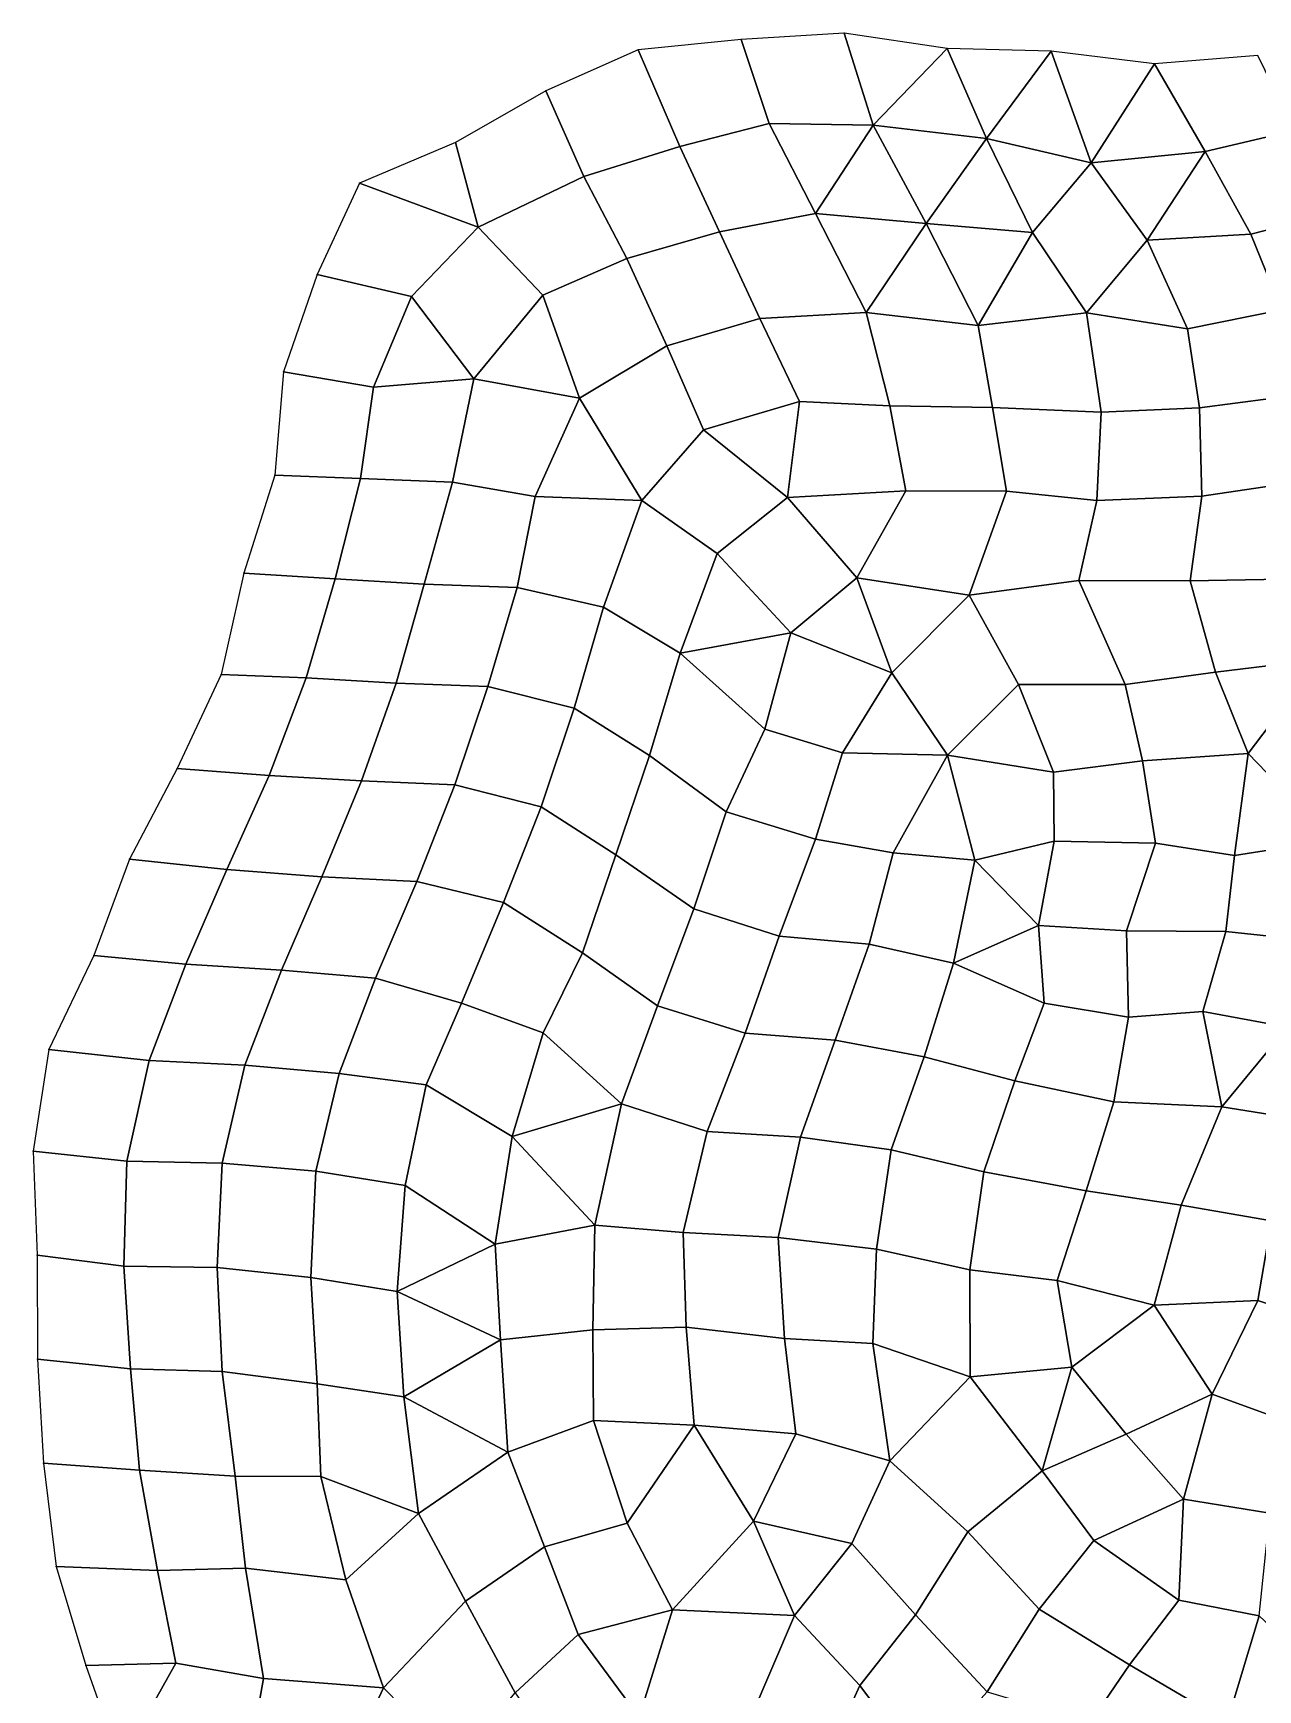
# Model space of a CAD drawing. Extents: x 727294 to 731543, y 8575035 to 8579824.
# Drawn here: x 730999.9 to 731235, y 8575713.5 to 8576031.6 of the extents above; entities that cross this region are included whole.
import ezdxf

# ---------------------------------------------------------------- set-up
doc = ezdxf.new("R2010")
doc.units = 0
for name, color, linetype in [('MESH_BOUND', 25, 'CONTINUOUS'), ('MESH_ELEMS', 250, 'CONTINUOUS'), ('MESH_NODES', 18, 'CONTINUOUS')]:
    doc.layers.add(name, color=color, linetype=linetype)

msp = doc.modelspace()

# ---------------------------------------------------------------- linework, layer by layer
at = {"layer": 'MESH_BOUND', "color": 25}
for points in [[(731135.82, 8576030.39, 38.17), (731115.99, 8576028.4, 38.17)], [(731155.56, 8576031.6, 38.17), (731135.82, 8576030.39, 38.17)], [(731175.34, 8576028.63, 38.17), (731155.56, 8576031.6, 38.17)], [(731115.99, 8576028.4, 38.17), (731098.3, 8576020.51, 38.17)], [(731195.31, 8576028.17, 38.17), (731175.34, 8576028.63, 38.17)], [(731215.16, 8576025.69, 38.17), (731195.31, 8576028.17, 38.17)], [(731235.01, 8576027.28, 38.17), (731215.16, 8576025.69, 38.17)], [(731098.3, 8576020.51, 38.17), (731080.93, 8576010.6, 38.17)], [(731080.93, 8576010.6, 38.17), (731062.54, 8576002.77, 38.17)], [(731062.54, 8576002.77, 38.17), (731054.41, 8575985.25, 38.17)], [(731054.41, 8575985.25, 38.17), (731047.92, 8575966.57, 38.17)], [(731047.92, 8575966.57, 38.17), (731046.3, 8575946.74, 38.17)], [(731046.3, 8575946.74, 38.17), (731040.3, 8575927.92, 38.17)], [(731040.3, 8575927.92, 38.17), (731035.95, 8575908.47, 38.17)], [(731035.95, 8575908.47, 38.17), (731027.55, 8575890.37, 38.17)], [(731027.55, 8575890.37, 38.17), (731018.36, 8575872.95, 38.17)], [(731018.36, 8575872.95, 38.17), (731011.5, 8575854.45, 38.17)], [(731011.5, 8575854.45, 38.17), (731002.89, 8575836.43, 38.17)], [(731002.89, 8575836.43, 38.17), (730999.87, 8575816.92, 38.17)], [(730999.87, 8575816.92, 38.17), (731000.66, 8575796.95, 38.17)], [(731000.66, 8575796.95, 38.17), (731000.7, 8575776.95, 38.17)], [(731000.7, 8575776.95, 38.17), (731001.87, 8575757, 38.17)], [(731001.87, 8575757, 38.17), (731004.27, 8575737.16, 38.17)], [(731004.27, 8575737.16, 38.17), (731010, 8575718.13, 38.17)], [(731010, 8575718.13, 38.17), (731016.58, 8575699.45, 38.17)]]:
    msp.add_polyline3d(points, dxfattribs=at)
at = {"layer": 'MESH_ELEMS', "color": 179}
for points in [[(731135.82, 8576030.39, 38.17), (731115.99, 8576028.4, 38.17), (731124.02, 8576009.83, 38.17), (731141.18, 8576014.22, 38.17)], [(731155.56, 8576031.6, 38.17), (731135.82, 8576030.39, 38.17), (731141.18, 8576014.22, 38.17), (731161.16, 8576013.9, 38.17)], [(731155.56, 8576031.6, 38.17), (731161.16, 8576013.9, 38.17), (731175.34, 8576028.63, 38.17), (731155.56, 8576031.6, 38.17)], [(731105.62, 8576004.07, 38.17), (731124.02, 8576009.83, 38.17), (731115.99, 8576028.4, 38.17), (731098.3, 8576020.51, 38.17)], [(731182.89, 8576011.38, 38.17), (731175.34, 8576028.63, 38.17), (731161.16, 8576013.9, 38.17), (731182.89, 8576011.38, 38.17)], [(731175.34, 8576028.63, 38.17), (731182.89, 8576011.38, 38.17), (731195.31, 8576028.17, 38.17), (731175.34, 8576028.63, 38.17)], [(731182.89, 8576011.38, 38.17), (731203, 8576006.67, 38.17), (731195.31, 8576028.17, 38.17), (731182.89, 8576011.38, 38.17)], [(731195.31, 8576028.17, 38.17), (731203, 8576006.67, 38.17), (731215.16, 8576025.69, 38.17), (731195.31, 8576028.17, 38.17)], [(731224.84, 8576008.88, 38.17), (731242.05, 8576012.89, 38.17), (731235.01, 8576027.28, 38.17), (731215.16, 8576025.69, 38.17)], [(731203, 8576006.67, 38.17), (731224.84, 8576008.88, 38.17), (731215.16, 8576025.69, 38.17), (731203, 8576006.67, 38.17)], [(731105.62, 8576004.07, 38.17), (731098.3, 8576020.51, 38.17), (731080.93, 8576010.6, 38.17), (731085.33, 8575994.35, 38.17)], [(731131.61, 8575993.43, 38.17), (731150.06, 8575996.95, 38.17), (731141.18, 8576014.22, 38.17), (731124.02, 8576009.83, 38.17)], [(731141.18, 8576014.22, 38.17), (731150.06, 8575996.95, 38.17), (731161.16, 8576013.9, 38.17), (731141.18, 8576014.22, 38.17)], [(731161.16, 8576013.9, 38.17), (731150.06, 8575996.95, 38.17), (731171.33, 8575995.04, 38.17), (731161.16, 8576013.9, 38.17)], [(731161.16, 8576013.9, 38.17), (731171.33, 8575995.04, 38.17), (731182.89, 8576011.38, 38.17), (731161.16, 8576013.9, 38.17)], [(731080.93, 8576010.6, 38.17), (731062.54, 8576002.77, 38.17), (731085.33, 8575994.35, 38.17), (731080.93, 8576010.6, 38.17)], [(731191.72, 8575993.3, 38.17), (731182.89, 8576011.38, 38.17), (731171.33, 8575995.04, 38.17), (731191.72, 8575993.3, 38.17)], [(731182.89, 8576011.38, 38.17), (731191.72, 8575993.3, 38.17), (731203, 8576006.67, 38.17), (731182.89, 8576011.38, 38.17)], [(731233.66, 8575993.02, 38.17), (731251.15, 8575997.47, 38.17), (731242.05, 8576012.89, 38.17), (731224.84, 8576008.88, 38.17)], [(731113.83, 8575988.31, 38.17), (731131.61, 8575993.43, 38.17), (731124.02, 8576009.83, 38.17), (731105.62, 8576004.07, 38.17)], [(731224.84, 8576008.88, 38.17), (731203, 8576006.67, 38.17), (731213.73, 8575991.87, 38.17), (731224.84, 8576008.88, 38.17)], [(731213.73, 8575991.87, 38.17), (731233.66, 8575993.02, 38.17), (731224.84, 8576008.88, 38.17), (731213.73, 8575991.87, 38.17)], [(731097.75, 8575981.28, 38.17), (731113.83, 8575988.31, 38.17), (731105.62, 8576004.07, 38.17), (731085.33, 8575994.35, 38.17)], [(731191.72, 8575993.3, 38.17), (731202.1, 8575977.92, 38.17), (731213.73, 8575991.87, 38.17), (731203, 8576006.67, 38.17)], [(731072.51, 8575981.04, 38.17), (731085.33, 8575994.35, 38.17), (731062.54, 8576002.77, 38.17), (731054.41, 8575985.25, 38.17)], [(731139.39, 8575976.8, 38.17), (731159.81, 8575977.98, 38.17), (731150.06, 8575996.95, 38.17), (731131.61, 8575993.43, 38.17)], [(731171.33, 8575995.04, 38.17), (731150.06, 8575996.95, 38.17), (731159.81, 8575977.98, 38.17), (731171.33, 8575995.04, 38.17)], [(731181.31, 8575975.48, 38.17), (731171.33, 8575995.04, 38.17), (731159.81, 8575977.98, 38.17), (731181.31, 8575975.48, 38.17)], [(731171.33, 8575995.04, 38.17), (731181.31, 8575975.48, 38.17), (731191.72, 8575993.3, 38.17), (731171.33, 8575995.04, 38.17)], [(731239.5, 8575978.47, 38.17), (731259.32, 8575982.26, 38.17), (731251.15, 8575997.47, 38.17), (731233.66, 8575993.02, 38.17)], [(731097.75, 8575981.28, 38.17), (731085.33, 8575994.35, 38.17), (731072.51, 8575981.04, 38.17), (731084.45, 8575965.22, 38.17)], [(731131.61, 8575993.43, 38.17), (731113.83, 8575988.31, 38.17), (731121.51, 8575971.54, 38.17), (731139.39, 8575976.8, 38.17)], [(731181.31, 8575975.48, 38.17), (731202.1, 8575977.92, 38.17), (731191.72, 8575993.3, 38.17), (731181.31, 8575975.48, 38.17)], [(731202.1, 8575977.92, 38.17), (731221.48, 8575974.83, 38.17), (731213.73, 8575991.87, 38.17), (731202.1, 8575977.92, 38.17)], [(731221.48, 8575974.83, 38.17), (731239.5, 8575978.47, 38.17), (731233.66, 8575993.02, 38.17), (731213.73, 8575991.87, 38.17)], [(731121.51, 8575971.54, 38.17), (731113.83, 8575988.31, 38.17), (731097.75, 8575981.28, 38.17), (731104.73, 8575961.53, 38.17)], [(731065.21, 8575963.61, 38.17), (731072.51, 8575981.04, 38.17), (731054.41, 8575985.25, 38.17), (731047.92, 8575966.57, 38.17)], [(731065.21, 8575963.61, 38.17), (731084.45, 8575965.22, 38.17), (731072.51, 8575981.04, 38.17), (731065.21, 8575963.61, 38.17)], [(731084.45, 8575965.22, 38.17), (731104.73, 8575961.53, 38.17), (731097.75, 8575981.28, 38.17), (731084.45, 8575965.22, 38.17)], [(731139.39, 8575976.8, 38.17), (731121.51, 8575971.54, 38.17), (731128.59, 8575955.44, 38.17), (731146.97, 8575960.85, 38.17)], [(731159.81, 8575977.98, 38.17), (731139.39, 8575976.8, 38.17), (731146.97, 8575960.85, 38.17), (731164.32, 8575960.02, 38.17)], [(731181.31, 8575975.48, 38.17), (731159.81, 8575977.98, 38.17), (731164.32, 8575960.02, 38.17), (731184.03, 8575959.73, 38.17)], [(731202.1, 8575977.92, 38.17), (731181.31, 8575975.48, 38.17), (731184.03, 8575959.73, 38.17), (731204.9, 8575958.82, 38.17)], [(731204.9, 8575958.82, 38.17), (731223.78, 8575959.67, 38.17), (731221.48, 8575974.83, 38.17), (731202.1, 8575977.92, 38.17)], [(731223.78, 8575959.67, 38.17), (731244.34, 8575962.36, 38.17), (731239.5, 8575978.47, 38.17), (731221.48, 8575974.83, 38.17)], [(731128.59, 8575955.44, 38.17), (731121.51, 8575971.54, 38.17), (731104.73, 8575961.53, 38.17), (731116.74, 8575941.83, 38.17)], [(731062.74, 8575946.08, 38.17), (731065.21, 8575963.61, 38.17), (731047.92, 8575966.57, 38.17), (731046.3, 8575946.74, 38.17)], [(731080.4, 8575945.37, 38.17), (731084.45, 8575965.22, 38.17), (731065.21, 8575963.61, 38.17), (731062.74, 8575946.08, 38.17)], [(731096.23, 8575942.62, 38.17), (731104.73, 8575961.53, 38.17), (731084.45, 8575965.22, 38.17), (731080.4, 8575945.37, 38.17)], [(731096.23, 8575942.62, 38.17), (731116.74, 8575941.83, 38.17), (731104.73, 8575961.53, 38.17), (731096.23, 8575942.62, 38.17)], [(731144.69, 8575942.41, 38.17), (731146.97, 8575960.85, 38.17), (731128.59, 8575955.44, 38.17), (731144.69, 8575942.41, 38.17)], [(731144.69, 8575942.41, 38.17), (731167.4, 8575943.72, 38.17), (731164.32, 8575960.02, 38.17), (731146.97, 8575960.85, 38.17)], [(731167.4, 8575943.72, 38.17), (731186.73, 8575943.65, 38.17), (731184.03, 8575959.73, 38.17), (731164.32, 8575960.02, 38.17)], [(731186.73, 8575943.65, 38.17), (731204.06, 8575941.88, 38.17), (731204.9, 8575958.82, 38.17), (731184.03, 8575959.73, 38.17)], [(731204.06, 8575941.88, 38.17), (731224.2, 8575942.66, 38.17), (731223.78, 8575959.67, 38.17), (731204.9, 8575958.82, 38.17)], [(731244.52, 8575945.69, 38.17), (731244.34, 8575962.36, 38.17), (731223.78, 8575959.67, 38.17), (731224.2, 8575942.66, 38.17)], [(731131.19, 8575931.69, 38.17), (731144.69, 8575942.41, 38.17), (731128.59, 8575955.44, 38.17), (731116.74, 8575941.83, 38.17)], [(731046.3, 8575946.74, 38.17), (731040.3, 8575927.92, 38.17), (731057.88, 8575926.84, 38.17), (731062.74, 8575946.08, 38.17)], [(731074.92, 8575925.76, 38.17), (731080.4, 8575945.37, 38.17), (731062.74, 8575946.08, 38.17), (731057.88, 8575926.84, 38.17)], [(731092.76, 8575925.17, 38.17), (731096.23, 8575942.62, 38.17), (731080.4, 8575945.37, 38.17), (731074.92, 8575925.76, 38.17)], [(731144.69, 8575942.41, 38.17), (731157.98, 8575927.01, 38.17), (731167.4, 8575943.72, 38.17), (731144.69, 8575942.41, 38.17)], [(731179.58, 8575923.66, 38.17), (731186.73, 8575943.65, 38.17), (731167.4, 8575943.72, 38.17), (731157.98, 8575927.01, 38.17)], [(731200.6, 8575926.52, 38.17), (731204.06, 8575941.88, 38.17), (731186.73, 8575943.65, 38.17), (731179.58, 8575923.66, 38.17)], [(731239.68, 8575926.72, 38.17), (731244.52, 8575945.69, 38.17), (731224.2, 8575942.66, 38.17), (731221.96, 8575926.42, 38.17)], [(731109.37, 8575921.39, 38.17), (731116.74, 8575941.83, 38.17), (731096.23, 8575942.62, 38.17), (731092.76, 8575925.17, 38.17)], [(731109.37, 8575921.39, 38.17), (731124.1, 8575912.53, 38.17), (731131.19, 8575931.69, 38.17), (731116.74, 8575941.83, 38.17)], [(731144.69, 8575942.41, 38.17), (731131.19, 8575931.69, 38.17), (731145.34, 8575916.45, 38.17), (731157.98, 8575927.01, 38.17)], [(731221.96, 8575926.42, 38.17), (731224.2, 8575942.66, 38.17), (731204.06, 8575941.88, 38.17), (731200.6, 8575926.52, 38.17)], [(731124.1, 8575912.53, 38.17), (731145.34, 8575916.45, 38.17), (731131.19, 8575931.69, 38.17), (731124.1, 8575912.53, 38.17)], [(731052.29, 8575907.81, 38.17), (731057.88, 8575926.84, 38.17), (731040.3, 8575927.92, 38.17), (731035.95, 8575908.47, 38.17)], [(731069.56, 8575906.76, 38.17), (731074.92, 8575925.76, 38.17), (731057.88, 8575926.84, 38.17), (731052.29, 8575907.81, 38.17)], [(731087.18, 8575906.12, 38.17), (731092.76, 8575925.17, 38.17), (731074.92, 8575925.76, 38.17), (731069.56, 8575906.76, 38.17)], [(731103.71, 8575901.97, 38.17), (731109.37, 8575921.39, 38.17), (731092.76, 8575925.17, 38.17), (731087.18, 8575906.12, 38.17)], [(731145.34, 8575916.45, 38.17), (731164.69, 8575908.77, 38.17), (731157.98, 8575927.01, 38.17), (731145.34, 8575916.45, 38.17)], [(731157.98, 8575927.01, 38.17), (731164.69, 8575908.77, 38.17), (731179.58, 8575923.66, 38.17), (731157.98, 8575927.01, 38.17)], [(731200.6, 8575926.52, 38.17), (731179.58, 8575923.66, 38.17), (731189.04, 8575906.49, 38.17), (731209.51, 8575906.55, 38.17)], [(731221.96, 8575926.42, 38.17), (731200.6, 8575926.52, 38.17), (731209.51, 8575906.55, 38.17), (731226.86, 8575908.87, 38.17)], [(731239.68, 8575926.72, 38.17), (731221.96, 8575926.42, 38.17), (731226.86, 8575908.87, 38.17), (731246.82, 8575911.3, 38.17)], [(731103.71, 8575901.97, 38.17), (731118.2, 8575892.86, 38.17), (731124.1, 8575912.53, 38.17), (731109.37, 8575921.39, 38.17)], [(731164.69, 8575908.77, 38.17), (731175.4, 8575892.94, 38.17), (731189.04, 8575906.49, 38.17), (731179.58, 8575923.66, 38.17)], [(731124.1, 8575912.53, 38.17), (731140.33, 8575897.97, 38.17), (731145.34, 8575916.45, 38.17), (731124.1, 8575912.53, 38.17)], [(731155.22, 8575893.43, 38.17), (731164.69, 8575908.77, 38.17), (731145.34, 8575916.45, 38.17), (731140.33, 8575897.97, 38.17)], [(731118.2, 8575892.86, 38.17), (731132.9, 8575882.1, 38.17), (731140.33, 8575897.97, 38.17), (731124.1, 8575912.53, 38.17)], [(731164.69, 8575908.77, 38.17), (731155.22, 8575893.43, 38.17), (731175.4, 8575892.94, 38.17), (731164.69, 8575908.77, 38.17)], [(731212.86, 8575891.87, 38.17), (731233.11, 8575893.3, 38.17), (731226.86, 8575908.87, 38.17), (731209.51, 8575906.55, 38.17)], [(731233.11, 8575893.3, 38.17), (731246.82, 8575911.3, 38.17), (731226.86, 8575908.87, 38.17), (731233.11, 8575893.3, 38.17)], [(731233.11, 8575893.3, 38.17), (731249.19, 8575876.66, 38.17), (731257.1, 8575894.25, 38.17), (731246.82, 8575911.3, 38.17)], [(731045.16, 8575889.05, 38.17), (731052.29, 8575907.81, 38.17), (731035.95, 8575908.47, 38.17), (731027.55, 8575890.37, 38.17)], [(731062.91, 8575888.01, 38.17), (731069.56, 8575906.76, 38.17), (731052.29, 8575907.81, 38.17), (731045.16, 8575889.05, 38.17)], [(731080.8, 8575887.23, 38.17), (731087.18, 8575906.12, 38.17), (731069.56, 8575906.76, 38.17), (731062.91, 8575888.01, 38.17)], [(731097.37, 8575883.02, 38.17), (731103.71, 8575901.97, 38.17), (731087.18, 8575906.12, 38.17), (731080.8, 8575887.23, 38.17)], [(731189.04, 8575906.49, 38.17), (731175.4, 8575892.94, 38.17), (731195.78, 8575889.7, 38.17), (731189.04, 8575906.49, 38.17)], [(731195.78, 8575889.7, 38.17), (731212.86, 8575891.87, 38.17), (731209.51, 8575906.55, 38.17), (731189.04, 8575906.49, 38.17)], [(731097.37, 8575883.02, 38.17), (731111.73, 8575873.8, 38.17), (731118.2, 8575892.86, 38.17), (731103.71, 8575901.97, 38.17)], [(731150.06, 8575876.85, 38.17), (731155.22, 8575893.43, 38.17), (731140.33, 8575897.97, 38.17), (731132.9, 8575882.1, 38.17)], [(731111.73, 8575873.8, 38.17), (731126.71, 8575863.44, 38.17), (731132.9, 8575882.1, 38.17), (731118.2, 8575892.86, 38.17)], [(731164.98, 8575874.19, 38.17), (731175.4, 8575892.94, 38.17), (731155.22, 8575893.43, 38.17), (731150.06, 8575876.85, 38.17)], [(731164.98, 8575874.19, 38.17), (731180.65, 8575872.77, 38.17), (731175.4, 8575892.94, 38.17), (731164.98, 8575874.19, 38.17)], [(731180.65, 8575872.77, 38.17), (731195.9, 8575876.43, 38.17), (731195.78, 8575889.7, 38.17), (731175.4, 8575892.94, 38.17)], [(731230.51, 8575873.67, 38.17), (731233.11, 8575893.3, 38.17), (731212.86, 8575891.87, 38.17), (731215.36, 8575876.03, 38.17)], [(731249.19, 8575876.66, 38.17), (731233.11, 8575893.3, 38.17), (731230.51, 8575873.67, 38.17), (731249.19, 8575876.66, 38.17)], [(731027.55, 8575890.37, 38.17), (731018.36, 8575872.95, 38.17), (731037.08, 8575871, 38.17), (731045.16, 8575889.05, 38.17)], [(731215.36, 8575876.03, 38.17), (731212.86, 8575891.87, 38.17), (731195.78, 8575889.7, 38.17), (731195.9, 8575876.43, 38.17)], [(731055.3, 8575869.61, 38.17), (731062.91, 8575888.01, 38.17), (731045.16, 8575889.05, 38.17), (731037.08, 8575871, 38.17)], [(731073.5, 8575868.72, 38.17), (731080.8, 8575887.23, 38.17), (731062.91, 8575888.01, 38.17), (731055.3, 8575869.61, 38.17)], [(731090.14, 8575864.69, 38.17), (731097.37, 8575883.02, 38.17), (731080.8, 8575887.23, 38.17), (731073.5, 8575868.72, 38.17)], [(731111.73, 8575873.8, 38.17), (731097.37, 8575883.02, 38.17), (731090.14, 8575864.69, 38.17), (731105.33, 8575854.97, 38.17)], [(731143.08, 8575858.2, 38.17), (731150.06, 8575876.85, 38.17), (731132.9, 8575882.1, 38.17), (731126.71, 8575863.44, 38.17)], [(731160.34, 8575856.67, 38.17), (731164.98, 8575874.19, 38.17), (731150.06, 8575876.85, 38.17), (731143.08, 8575858.2, 38.17)], [(731105.33, 8575854.97, 38.17), (731119.76, 8575844.81, 38.17), (731126.71, 8575863.44, 38.17), (731111.73, 8575873.8, 38.17)], [(731164.98, 8575874.19, 38.17), (731160.34, 8575856.67, 38.17), (731176.55, 8575853.03, 38.17), (731180.65, 8575872.77, 38.17)], [(731180.65, 8575872.77, 38.17), (731192.89, 8575860.27, 38.17), (731195.9, 8575876.43, 38.17), (731180.65, 8575872.77, 38.17)], [(731209.79, 8575859.22, 38.17), (731215.36, 8575876.03, 38.17), (731195.9, 8575876.43, 38.17), (731192.89, 8575860.27, 38.17)], [(731228.83, 8575859.1, 38.17), (731230.51, 8575873.67, 38.17), (731215.36, 8575876.03, 38.17), (731209.79, 8575859.22, 38.17)], [(731247.37, 8575857.09, 38.17), (731249.19, 8575876.66, 38.17), (731230.51, 8575873.67, 38.17), (731228.83, 8575859.1, 38.17)], [(731029.16, 8575852.79, 38.17), (731037.08, 8575871, 38.17), (731018.36, 8575872.95, 38.17), (731011.5, 8575854.45, 38.17)], [(731047.52, 8575851.69, 38.17), (731055.3, 8575869.61, 38.17), (731037.08, 8575871, 38.17), (731029.16, 8575852.79, 38.17)], [(731180.65, 8575872.77, 38.17), (731176.55, 8575853.03, 38.17), (731192.89, 8575860.27, 38.17), (731180.65, 8575872.77, 38.17)], [(731065.59, 8575850.11, 38.17), (731073.5, 8575868.72, 38.17), (731055.3, 8575869.61, 38.17), (731047.52, 8575851.69, 38.17)], [(731082.12, 8575845.34, 38.17), (731090.14, 8575864.69, 38.17), (731073.5, 8575868.72, 38.17), (731065.59, 8575850.11, 38.17)], [(731082.12, 8575845.34, 38.17), (731097.79, 8575839.63, 38.17), (731105.33, 8575854.97, 38.17), (731090.14, 8575864.69, 38.17)], [(731136.58, 8575839.57, 38.17), (731143.08, 8575858.2, 38.17), (731126.71, 8575863.44, 38.17), (731119.76, 8575844.81, 38.17)], [(731143.08, 8575858.2, 38.17), (731136.58, 8575839.57, 38.17), (731153.85, 8575838.24, 38.17), (731160.34, 8575856.67, 38.17)], [(731193.94, 8575845.34, 38.17), (731192.89, 8575860.27, 38.17), (731176.55, 8575853.03, 38.17), (731193.94, 8575845.34, 38.17)], [(731193.94, 8575845.34, 38.17), (731210.18, 8575842.61, 38.17), (731209.79, 8575859.22, 38.17), (731192.89, 8575860.27, 38.17)], [(731209.79, 8575859.22, 38.17), (731210.18, 8575842.61, 38.17), (731224.39, 8575843.73, 38.17), (731228.83, 8575859.1, 38.17)], [(731228.83, 8575859.1, 38.17), (731224.39, 8575843.73, 38.17), (731240.67, 8575840.7, 38.17), (731247.37, 8575857.09, 38.17)], [(731022.15, 8575834.3, 38.17), (731029.16, 8575852.79, 38.17), (731011.5, 8575854.45, 38.17), (731002.89, 8575836.43, 38.17)], [(731097.79, 8575839.63, 38.17), (731112.79, 8575825.98, 38.17), (731119.76, 8575844.81, 38.17), (731105.33, 8575854.97, 38.17)], [(731170.94, 8575835, 38.17), (731176.55, 8575853.03, 38.17), (731160.34, 8575856.67, 38.17), (731153.85, 8575838.24, 38.17)], [(731040.51, 8575833.43, 38.17), (731047.52, 8575851.69, 38.17), (731029.16, 8575852.79, 38.17), (731022.15, 8575834.3, 38.17)], [(731058.59, 8575831.84, 38.17), (731065.59, 8575850.11, 38.17), (731047.52, 8575851.69, 38.17), (731040.51, 8575833.43, 38.17)], [(731188.31, 8575830.4, 38.17), (731193.94, 8575845.34, 38.17), (731176.55, 8575853.03, 38.17), (731170.94, 8575835, 38.17)], [(731075.29, 8575829.66, 38.17), (731082.12, 8575845.34, 38.17), (731065.59, 8575850.11, 38.17), (731058.59, 8575831.84, 38.17)], [(731075.29, 8575829.66, 38.17), (731091.82, 8575819.73, 38.17), (731097.79, 8575839.63, 38.17), (731082.12, 8575845.34, 38.17)], [(731207.34, 8575826.39, 38.17), (731210.18, 8575842.61, 38.17), (731193.94, 8575845.34, 38.17), (731188.31, 8575830.4, 38.17)], [(731129.25, 8575820.71, 38.17), (731136.58, 8575839.57, 38.17), (731119.76, 8575844.81, 38.17), (731112.79, 8575825.98, 38.17)], [(731224.39, 8575843.73, 38.17), (731210.18, 8575842.61, 38.17), (731207.34, 8575826.39, 38.17), (731228.06, 8575825.4, 38.17)], [(731224.39, 8575843.73, 38.17), (731228.06, 8575825.4, 38.17), (731240.67, 8575840.7, 38.17), (731224.39, 8575843.73, 38.17)], [(731091.82, 8575819.73, 38.17), (731112.79, 8575825.98, 38.17), (731097.79, 8575839.63, 38.17), (731091.82, 8575819.73, 38.17)], [(731147.19, 8575819.62, 38.17), (731153.85, 8575838.24, 38.17), (731136.58, 8575839.57, 38.17), (731129.25, 8575820.71, 38.17)], [(731250.11, 8575821.91, 38.17), (731257.8, 8575839.34, 38.17), (731240.67, 8575840.7, 38.17), (731228.06, 8575825.4, 38.17)], [(731017.84, 8575815.01, 38.17), (731022.15, 8575834.3, 38.17), (731002.89, 8575836.43, 38.17), (730999.87, 8575816.92, 38.17)], [(731164.56, 8575817.16, 38.17), (731170.94, 8575835, 38.17), (731153.85, 8575838.24, 38.17), (731147.19, 8575819.62, 38.17)], [(731036.19, 8575814.59, 38.17), (731040.51, 8575833.43, 38.17), (731022.15, 8575834.3, 38.17), (731017.84, 8575815.01, 38.17)], [(731054.15, 8575813.09, 38.17), (731058.59, 8575831.84, 38.17), (731040.51, 8575833.43, 38.17), (731036.19, 8575814.59, 38.17)], [(731182.41, 8575812.92, 38.17), (731188.31, 8575830.4, 38.17), (731170.94, 8575835, 38.17), (731164.56, 8575817.16, 38.17)], [(731054.15, 8575813.09, 38.17), (731071.28, 8575810.33, 38.17), (731075.29, 8575829.66, 38.17), (731058.59, 8575831.84, 38.17)], [(731071.28, 8575810.33, 38.17), (731088.54, 8575799.02, 38.17), (731091.82, 8575819.73, 38.17), (731075.29, 8575829.66, 38.17)], [(731202, 8575809.27, 38.17), (731207.34, 8575826.39, 38.17), (731188.31, 8575830.4, 38.17), (731182.41, 8575812.92, 38.17)], [(731107.69, 8575802.71, 38.17), (731112.79, 8575825.98, 38.17), (731091.82, 8575819.73, 38.17), (731107.69, 8575802.71, 38.17)], [(731124.65, 8575801.26, 38.17), (731129.25, 8575820.71, 38.17), (731112.79, 8575825.98, 38.17), (731107.69, 8575802.71, 38.17)], [(731220.29, 8575806.53, 38.17), (731228.06, 8575825.4, 38.17), (731207.34, 8575826.39, 38.17), (731202, 8575809.27, 38.17)], [(731237.61, 8575803.52, 38.17), (731250.11, 8575821.91, 38.17), (731228.06, 8575825.4, 38.17), (731220.29, 8575806.53, 38.17)], [(731088.54, 8575799.02, 38.17), (731107.69, 8575802.71, 38.17), (731091.82, 8575819.73, 38.17), (731088.54, 8575799.02, 38.17)], [(731142.9, 8575800.33, 38.17), (731147.19, 8575819.62, 38.17), (731129.25, 8575820.71, 38.17), (731124.65, 8575801.26, 38.17)], [(731161.77, 8575798.09, 38.17), (731164.56, 8575817.16, 38.17), (731147.19, 8575819.62, 38.17), (731142.9, 8575800.33, 38.17)], [(731000.66, 8575796.95, 38.17), (731017.25, 8575794.82, 38.17), (731017.84, 8575815.01, 38.17), (730999.87, 8575816.92, 38.17)], [(731161.77, 8575798.09, 38.17), (731179.7, 8575794.1, 38.17), (731182.41, 8575812.92, 38.17), (731164.56, 8575817.16, 38.17)], [(731035.18, 8575794.59, 38.17), (731036.19, 8575814.59, 38.17), (731017.84, 8575815.01, 38.17), (731017.25, 8575794.82, 38.17)], [(731035.18, 8575794.59, 38.17), (731053.19, 8575792.67, 38.17), (731054.15, 8575813.09, 38.17), (731036.19, 8575814.59, 38.17)], [(731053.19, 8575792.67, 38.17), (731069.76, 8575789.93, 38.17), (731071.28, 8575810.33, 38.17), (731054.15, 8575813.09, 38.17)], [(731088.54, 8575799.02, 38.17), (731071.28, 8575810.33, 38.17), (731069.76, 8575789.93, 38.17), (731088.54, 8575799.02, 38.17)], [(731179.7, 8575794.1, 38.17), (731196.44, 8575792.05, 38.17), (731202, 8575809.27, 38.17), (731182.41, 8575812.92, 38.17)], [(731215.05, 8575787.34, 38.17), (731220.29, 8575806.53, 38.17), (731202, 8575809.27, 38.17), (731196.44, 8575792.05, 38.17)], [(731234.95, 8575788.26, 38.17), (731237.61, 8575803.52, 38.17), (731220.29, 8575806.53, 38.17), (731215.05, 8575787.34, 38.17)], [(731107.3, 8575782.57, 38.17), (731107.69, 8575802.71, 38.17), (731088.54, 8575799.02, 38.17), (731089.62, 8575780.71, 38.17)], [(731107.3, 8575782.57, 38.17), (731125.24, 8575783.1, 38.17), (731124.65, 8575801.26, 38.17), (731107.69, 8575802.71, 38.17)], [(731125.24, 8575783.1, 38.17), (731144.14, 8575780.91, 38.17), (731142.9, 8575800.33, 38.17), (731124.65, 8575801.26, 38.17)], [(731250.32, 8575783.04, 38.17), (731257.4, 8575799.97, 38.17), (731237.61, 8575803.52, 38.17), (731234.95, 8575788.26, 38.17)], [(731088.54, 8575799.02, 38.17), (731069.76, 8575789.93, 38.17), (731089.62, 8575780.71, 38.17), (731088.54, 8575799.02, 38.17)], [(731161.77, 8575798.09, 38.17), (731142.9, 8575800.33, 38.17), (731144.14, 8575780.91, 38.17), (731161.1, 8575779.98, 38.17)], [(731161.1, 8575779.98, 38.17), (731179.77, 8575773.58, 38.17), (731179.7, 8575794.1, 38.17), (731161.77, 8575798.09, 38.17)], [(731017.25, 8575794.82, 38.17), (731000.66, 8575796.95, 38.17), (731000.7, 8575776.95, 38.17), (731018.58, 8575775.09, 38.17)], [(731018.58, 8575775.09, 38.17), (731036.16, 8575774.57, 38.17), (731035.18, 8575794.59, 38.17), (731017.25, 8575794.82, 38.17)], [(731036.16, 8575774.57, 38.17), (731054.37, 8575772.21, 38.17), (731053.19, 8575792.67, 38.17), (731035.18, 8575794.59, 38.17)], [(731179.77, 8575773.58, 38.17), (731199.26, 8575775.43, 38.17), (731196.44, 8575792.05, 38.17), (731179.7, 8575794.1, 38.17)], [(731054.37, 8575772.21, 38.17), (731071.02, 8575769.71, 38.17), (731069.76, 8575789.93, 38.17), (731053.19, 8575792.67, 38.17)], [(731196.44, 8575792.05, 38.17), (731199.26, 8575775.43, 38.17), (731215.05, 8575787.34, 38.17), (731196.44, 8575792.05, 38.17)], [(731089.62, 8575780.71, 38.17), (731069.76, 8575789.93, 38.17), (731071.02, 8575769.71, 38.17), (731089.62, 8575780.71, 38.17)], [(731215.05, 8575787.34, 38.17), (731226.19, 8575770.26, 38.17), (731234.95, 8575788.26, 38.17), (731215.05, 8575787.34, 38.17)], [(731242.92, 8575764.15, 38.17), (731250.32, 8575783.04, 38.17), (731234.95, 8575788.26, 38.17), (731226.19, 8575770.26, 38.17)], [(731209.7, 8575762.54, 38.17), (731226.19, 8575770.26, 38.17), (731215.05, 8575787.34, 38.17), (731199.26, 8575775.43, 38.17)], [(731107.43, 8575765.21, 38.17), (731107.3, 8575782.57, 38.17), (731089.62, 8575780.71, 38.17), (731090.99, 8575759.12, 38.17)], [(731107.43, 8575765.21, 38.17), (731126.79, 8575764.29, 38.17), (731125.24, 8575783.1, 38.17), (731107.3, 8575782.57, 38.17)], [(731144.14, 8575780.91, 38.17), (731125.24, 8575783.1, 38.17), (731126.79, 8575764.29, 38.17), (731146.28, 8575762.61, 38.17)], [(731090.99, 8575759.12, 38.17), (731089.62, 8575780.71, 38.17), (731071.02, 8575769.71, 38.17), (731090.99, 8575759.12, 38.17)], [(731161.1, 8575779.98, 38.17), (731144.14, 8575780.91, 38.17), (731146.28, 8575762.61, 38.17), (731164.31, 8575757.46, 38.17)], [(731179.77, 8575773.58, 38.17), (731161.1, 8575779.98, 38.17), (731164.31, 8575757.46, 38.17), (731179.77, 8575773.58, 38.17)], [(731001.87, 8575757, 38.17), (731020.28, 8575755.64, 38.17), (731018.58, 8575775.09, 38.17), (731000.7, 8575776.95, 38.17)], [(731036.16, 8575774.57, 38.17), (731018.58, 8575775.09, 38.17), (731020.28, 8575755.64, 38.17), (731038.67, 8575754.5, 38.17)], [(731179.77, 8575773.58, 38.17), (731193.57, 8575755.51, 38.17), (731199.26, 8575775.43, 38.17), (731179.77, 8575773.58, 38.17)], [(731199.26, 8575775.43, 38.17), (731193.57, 8575755.51, 38.17), (731209.7, 8575762.54, 38.17), (731199.26, 8575775.43, 38.17)], [(731038.67, 8575754.5, 38.17), (731055.07, 8575754.45, 38.17), (731054.37, 8575772.21, 38.17), (731036.16, 8575774.57, 38.17)], [(731055.07, 8575754.45, 38.17), (731073.86, 8575747.31, 38.17), (731071.02, 8575769.71, 38.17), (731054.37, 8575772.21, 38.17)], [(731164.31, 8575757.46, 38.17), (731179.29, 8575743.8, 38.17), (731193.57, 8575755.51, 38.17), (731179.77, 8575773.58, 38.17)], [(731073.86, 8575747.31, 38.17), (731090.99, 8575759.12, 38.17), (731071.02, 8575769.71, 38.17), (731073.86, 8575747.31, 38.17)], [(731220.71, 8575750.08, 38.17), (731226.19, 8575770.26, 38.17), (731209.7, 8575762.54, 38.17), (731220.71, 8575750.08, 38.17)], [(731237.28, 8575747.4, 38.17), (731242.92, 8575764.15, 38.17), (731226.19, 8575770.26, 38.17), (731220.71, 8575750.08, 38.17)], [(731107.43, 8575765.21, 38.17), (731090.99, 8575759.12, 38.17), (731098.04, 8575740.91, 38.17), (731113.92, 8575745.5, 38.17)], [(731107.43, 8575765.21, 38.17), (731113.92, 8575745.5, 38.17), (731126.79, 8575764.29, 38.17), (731107.43, 8575765.21, 38.17)], [(731113.92, 8575745.5, 38.17), (731122.61, 8575728.85, 38.17), (731138.14, 8575745.86, 38.17), (731126.79, 8575764.29, 38.17)], [(731126.79, 8575764.29, 38.17), (731138.14, 8575745.86, 38.17), (731146.28, 8575762.61, 38.17), (731126.79, 8575764.29, 38.17)], [(731157.04, 8575741.56, 38.17), (731164.31, 8575757.46, 38.17), (731146.28, 8575762.61, 38.17), (731138.14, 8575745.86, 38.17)], [(731203.48, 8575742.17, 38.17), (731220.71, 8575750.08, 38.17), (731209.7, 8575762.54, 38.17), (731193.57, 8575755.51, 38.17)], [(731073.86, 8575747.31, 38.17), (731082.89, 8575730.48, 38.17), (731098.04, 8575740.91, 38.17), (731090.99, 8575759.12, 38.17)], [(731004.27, 8575737.16, 38.17), (731023.77, 8575736.4, 38.17), (731020.28, 8575755.64, 38.17), (731001.87, 8575757, 38.17)], [(731157.04, 8575741.56, 38.17), (731169.23, 8575727.86, 38.17), (731179.29, 8575743.8, 38.17), (731164.31, 8575757.46, 38.17)], [(731023.77, 8575736.4, 38.17), (731040.63, 8575736.84, 38.17), (731038.67, 8575754.5, 38.17), (731020.28, 8575755.64, 38.17)], [(731055.07, 8575754.45, 38.17), (731038.67, 8575754.5, 38.17), (731040.63, 8575736.84, 38.17), (731059.88, 8575734.6, 38.17)], [(731059.88, 8575734.6, 38.17), (731073.86, 8575747.31, 38.17), (731055.07, 8575754.45, 38.17), (731059.88, 8575734.6, 38.17)], [(731179.29, 8575743.8, 38.17), (731193, 8575728.95, 38.17), (731203.48, 8575742.17, 38.17), (731193.57, 8575755.51, 38.17)], [(731203.48, 8575742.17, 38.17), (731219.81, 8575730.67, 38.17), (731220.71, 8575750.08, 38.17), (731203.48, 8575742.17, 38.17)], [(731219.81, 8575730.67, 38.17), (731235.21, 8575727.7, 38.17), (731237.28, 8575747.4, 38.17), (731220.71, 8575750.08, 38.17)], [(731082.89, 8575730.48, 38.17), (731073.86, 8575747.31, 38.17), (731059.88, 8575734.6, 38.17), (731067.13, 8575713.87, 38.17)], [(731104.48, 8575724.08, 38.17), (731122.61, 8575728.85, 38.17), (731113.92, 8575745.5, 38.17), (731098.04, 8575740.91, 38.17)], [(731122.61, 8575728.85, 38.17), (731146.06, 8575727.77, 38.17), (731138.14, 8575745.86, 38.17), (731122.61, 8575728.85, 38.17)], [(731146.06, 8575727.77, 38.17), (731157.04, 8575741.56, 38.17), (731138.14, 8575745.86, 38.17), (731146.06, 8575727.77, 38.17)], [(731193, 8575728.95, 38.17), (731179.29, 8575743.8, 38.17), (731169.23, 8575727.86, 38.17), (731183.04, 8575713.06, 38.17)], [(731104.48, 8575724.08, 38.17), (731098.04, 8575740.91, 38.17), (731082.89, 8575730.48, 38.17), (731092.43, 8575712.92, 38.17)], [(731169.23, 8575727.86, 38.17), (731157.04, 8575741.56, 38.17), (731146.06, 8575727.77, 38.17), (731158.58, 8575714.33, 38.17)], [(731210.33, 8575718.27, 38.17), (731219.81, 8575730.67, 38.17), (731203.48, 8575742.17, 38.17), (731193, 8575728.95, 38.17)], [(731010, 8575718.13, 38.17), (731027.24, 8575718.59, 38.17), (731023.77, 8575736.4, 38.17), (731004.27, 8575737.16, 38.17)], [(731040.63, 8575736.84, 38.17), (731023.77, 8575736.4, 38.17), (731027.24, 8575718.59, 38.17), (731044.1, 8575715.66, 38.17)], [(731059.88, 8575734.6, 38.17), (731040.63, 8575736.84, 38.17), (731044.1, 8575715.66, 38.17), (731067.13, 8575713.87, 38.17)], [(731092.43, 8575712.92, 38.17), (731082.89, 8575730.48, 38.17), (731067.13, 8575713.87, 38.17), (731081.2, 8575699.53, 38.17)], [(731229.1, 8575707.26, 38.17), (731235.21, 8575727.7, 38.17), (731219.81, 8575730.67, 38.17), (731210.33, 8575718.27, 38.17)], [(731122.61, 8575728.85, 38.17), (731104.48, 8575724.08, 38.17), (731116.19, 8575708.22, 38.17), (731122.61, 8575728.85, 38.17)], [(731137.51, 8575707.81, 38.17), (731146.06, 8575727.77, 38.17), (731122.61, 8575728.85, 38.17), (731116.19, 8575708.22, 38.17)], [(731137.51, 8575707.81, 38.17), (731149.67, 8575694.7, 38.17), (731158.58, 8575714.33, 38.17), (731146.06, 8575727.77, 38.17)], [(731158.58, 8575714.33, 38.17), (731170.15, 8575698.78, 38.17), (731183.04, 8575713.06, 38.17), (731169.23, 8575727.86, 38.17)], [(731202.8, 8575707.2, 38.17), (731210.33, 8575718.27, 38.17), (731193, 8575728.95, 38.17), (731183.04, 8575713.06, 38.17)], [(731235.21, 8575727.7, 38.17), (731229.1, 8575707.26, 38.17), (731252.22, 8575711.73, 38.17), (731235.21, 8575727.7, 38.17)], [(731116.19, 8575708.22, 38.17), (731104.48, 8575724.08, 38.17), (731092.43, 8575712.92, 38.17), (731103.58, 8575696.9, 38.17)], [(731027.24, 8575718.59, 38.17), (731010, 8575718.13, 38.17), (731016.58, 8575699.45, 38.17), (731027.24, 8575718.59, 38.17)], [(731041.06, 8575698.74, 38.17), (731044.1, 8575715.66, 38.17), (731027.24, 8575718.59, 38.17), (731016.58, 8575699.45, 38.17)], [(731210.33, 8575718.27, 38.17), (731202.8, 8575707.2, 38.17), (731214.6, 8575695.83, 38.17), (731229.1, 8575707.26, 38.17)], [(731059.13, 8575696.7, 38.17), (731067.13, 8575713.87, 38.17), (731044.1, 8575715.66, 38.17), (731041.06, 8575698.74, 38.17)], [(731059.13, 8575696.7, 38.17), (731071.34, 8575683.31, 38.17), (731081.2, 8575699.53, 38.17), (731067.13, 8575713.87, 38.17)], [(731149.67, 8575694.7, 38.17), (731170.15, 8575698.78, 38.17), (731158.58, 8575714.33, 38.17), (731149.67, 8575694.7, 38.17)]]:
    msp.add_3dface(points, dxfattribs=at)
at = {"layer": 'MESH_NODES', "color": 18}
for p in [(731135.82, 8576030.39, 38.17), (731155.56, 8576031.6, 38.17), (731115.99, 8576028.4, 38.17), (731175.34, 8576028.63, 38.17), (731195.31, 8576028.17, 38.17), (731215.16, 8576025.69, 38.17), (731098.3, 8576020.51, 38.17), (731141.18, 8576014.22, 38.17), (731161.16, 8576013.9, 38.17), (731080.93, 8576010.6, 38.17), (731182.89, 8576011.38, 38.17), (731124.02, 8576009.83, 38.17), (731224.84, 8576008.88, 38.17), (731105.62, 8576004.07, 38.17), (731203, 8576006.67, 38.17), (731062.54, 8576002.77, 38.17), (731150.06, 8575996.95, 38.17), (731171.33, 8575995.04, 38.17), (731085.33, 8575994.35, 38.17), (731131.61, 8575993.43, 38.17), (731191.72, 8575993.3, 38.17), (731213.73, 8575991.87, 38.17), (731233.66, 8575993.02, 38.17), (731113.83, 8575988.31, 38.17), (731054.41, 8575985.25, 38.17), (731072.51, 8575981.04, 38.17), (731097.75, 8575981.28, 38.17), (731139.39, 8575976.8, 38.17), (731159.81, 8575977.98, 38.17), (731181.31, 8575975.48, 38.17), (731202.1, 8575977.92, 38.17), (731221.48, 8575974.83, 38.17), (731121.51, 8575971.54, 38.17), (731047.92, 8575966.57, 38.17), (731065.21, 8575963.61, 38.17), (731084.45, 8575965.22, 38.17), (731104.73, 8575961.53, 38.17), (731146.97, 8575960.85, 38.17), (731164.32, 8575960.02, 38.17), (731184.03, 8575959.73, 38.17), (731223.78, 8575959.67, 38.17), (731204.9, 8575958.82, 38.17), (731128.59, 8575955.44, 38.17), (731046.3, 8575946.74, 38.17), (731062.74, 8575946.08, 38.17), (731080.4, 8575945.37, 38.17), (731167.4, 8575943.72, 38.17), (731186.73, 8575943.65, 38.17), (731096.23, 8575942.62, 38.17), (731116.74, 8575941.83, 38.17), (731144.69, 8575942.41, 38.17), (731204.06, 8575941.88, 38.17), (731224.2, 8575942.66, 38.17), (731131.19, 8575931.69, 38.17), (731040.3, 8575927.92, 38.17), (731057.88, 8575926.84, 38.17), (731074.92, 8575925.76, 38.17), (731092.76, 8575925.17, 38.17), (731157.98, 8575927.01, 38.17), (731200.6, 8575926.52, 38.17), (731221.96, 8575926.42, 38.17), (731109.37, 8575921.39, 38.17), (731179.58, 8575923.66, 38.17), (731145.34, 8575916.45, 38.17), (731124.1, 8575912.53, 38.17), (731164.69, 8575908.77, 38.17), (731226.86, 8575908.87, 38.17), (731035.95, 8575908.47, 38.17), (731052.29, 8575907.81, 38.17), (731069.56, 8575906.76, 38.17), (731087.18, 8575906.12, 38.17), (731189.04, 8575906.49, 38.17), (731209.51, 8575906.55, 38.17), (731103.71, 8575901.97, 38.17), (731140.33, 8575897.97, 38.17), (731118.2, 8575892.86, 38.17), (731155.22, 8575893.43, 38.17), (731175.4, 8575892.94, 38.17), (731233.11, 8575893.3, 38.17), (731027.55, 8575890.37, 38.17), (731195.78, 8575889.7, 38.17), (731212.86, 8575891.87, 38.17), (731045.16, 8575889.05, 38.17), (731062.91, 8575888.01, 38.17), (731080.8, 8575887.23, 38.17), (731097.37, 8575883.02, 38.17), (731132.9, 8575882.1, 38.17), (731150.06, 8575876.85, 38.17), (731111.73, 8575873.8, 38.17), (731164.98, 8575874.19, 38.17), (731195.9, 8575876.43, 38.17), (731215.36, 8575876.03, 38.17), (731230.51, 8575873.67, 38.17), (731018.36, 8575872.95, 38.17), (731037.08, 8575871, 38.17), (731180.65, 8575872.77, 38.17), (731055.3, 8575869.61, 38.17), (731073.5, 8575868.72, 38.17), (731090.14, 8575864.69, 38.17), (731126.71, 8575863.44, 38.17), (731143.08, 8575858.2, 38.17), (731192.89, 8575860.27, 38.17), (731209.79, 8575859.22, 38.17), (731228.83, 8575859.1, 38.17), (731011.5, 8575854.45, 38.17), (731105.33, 8575854.97, 38.17), (731160.34, 8575856.67, 38.17), (731029.16, 8575852.79, 38.17), (731047.52, 8575851.69, 38.17), (731176.55, 8575853.03, 38.17), (731065.59, 8575850.11, 38.17), (731082.12, 8575845.34, 38.17), (731193.94, 8575845.34, 38.17), (731119.76, 8575844.81, 38.17), (731210.18, 8575842.61, 38.17), (731224.39, 8575843.73, 38.17), (731097.79, 8575839.63, 38.17), (731136.58, 8575839.57, 38.17), (731002.89, 8575836.43, 38.17), (731153.85, 8575838.24, 38.17), (731022.15, 8575834.3, 38.17), (731040.51, 8575833.43, 38.17), (731170.94, 8575835, 38.17), (731058.59, 8575831.84, 38.17), (731075.29, 8575829.66, 38.17), (731188.31, 8575830.4, 38.17), (731112.79, 8575825.98, 38.17), (731207.34, 8575826.39, 38.17), (731228.06, 8575825.4, 38.17), (731091.82, 8575819.73, 38.17), (731129.25, 8575820.71, 38.17), (731147.19, 8575819.62, 38.17), (730999.87, 8575816.92, 38.17), (731164.56, 8575817.16, 38.17), (731017.84, 8575815.01, 38.17), (731036.19, 8575814.59, 38.17), (731054.15, 8575813.09, 38.17), (731071.28, 8575810.33, 38.17), (731182.41, 8575812.92, 38.17), (731202, 8575809.27, 38.17), (731220.29, 8575806.53, 38.17), (731107.69, 8575802.71, 38.17), (731124.65, 8575801.26, 38.17), (731088.54, 8575799.02, 38.17), (731142.9, 8575800.33, 38.17), (731161.77, 8575798.09, 38.17), (731000.66, 8575796.95, 38.17), (731017.25, 8575794.82, 38.17), (731035.18, 8575794.59, 38.17), (731179.7, 8575794.1, 38.17), (731053.19, 8575792.67, 38.17), (731196.44, 8575792.05, 38.17), (731069.76, 8575789.93, 38.17), (731234.95, 8575788.26, 38.17), (731215.05, 8575787.34, 38.17), (731107.3, 8575782.57, 38.17), (731125.24, 8575783.1, 38.17), (731089.62, 8575780.71, 38.17), (731144.14, 8575780.91, 38.17), (731161.1, 8575779.98, 38.17), (731000.7, 8575776.95, 38.17), (731018.58, 8575775.09, 38.17), (731199.26, 8575775.43, 38.17), (731036.16, 8575774.57, 38.17), (731054.37, 8575772.21, 38.17), (731179.77, 8575773.58, 38.17), (731071.02, 8575769.71, 38.17), (731226.19, 8575770.26, 38.17), (731107.43, 8575765.21, 38.17), (731126.79, 8575764.29, 38.17), (731146.28, 8575762.61, 38.17), (731209.7, 8575762.54, 38.17), (731090.99, 8575759.12, 38.17), (731001.87, 8575757, 38.17), (731164.31, 8575757.46, 38.17), (731020.28, 8575755.64, 38.17), (731038.67, 8575754.5, 38.17), (731055.07, 8575754.45, 38.17), (731193.57, 8575755.51, 38.17), (731220.71, 8575750.08, 38.17), (731073.86, 8575747.31, 38.17), (731113.92, 8575745.5, 38.17), (731138.14, 8575745.86, 38.17), (731179.29, 8575743.8, 38.17), (731098.04, 8575740.91, 38.17), (731157.04, 8575741.56, 38.17), (731203.48, 8575742.17, 38.17), (731004.27, 8575737.16, 38.17), (731040.63, 8575736.84, 38.17), (731023.77, 8575736.4, 38.17), (731059.88, 8575734.6, 38.17), (731082.89, 8575730.48, 38.17), (731219.81, 8575730.67, 38.17), (731122.61, 8575728.85, 38.17), (731146.06, 8575727.77, 38.17), (731169.23, 8575727.86, 38.17), (731193, 8575728.95, 38.17), (731104.48, 8575724.08, 38.17), (731010, 8575718.13, 38.17), (731027.24, 8575718.59, 38.17), (731210.33, 8575718.27, 38.17), (731044.1, 8575715.66, 38.17), (731067.13, 8575713.87, 38.17), (731158.58, 8575714.33, 38.17)]:
    msp.add_point(p, dxfattribs=at)

doc.saveas('drawing.dxf')
